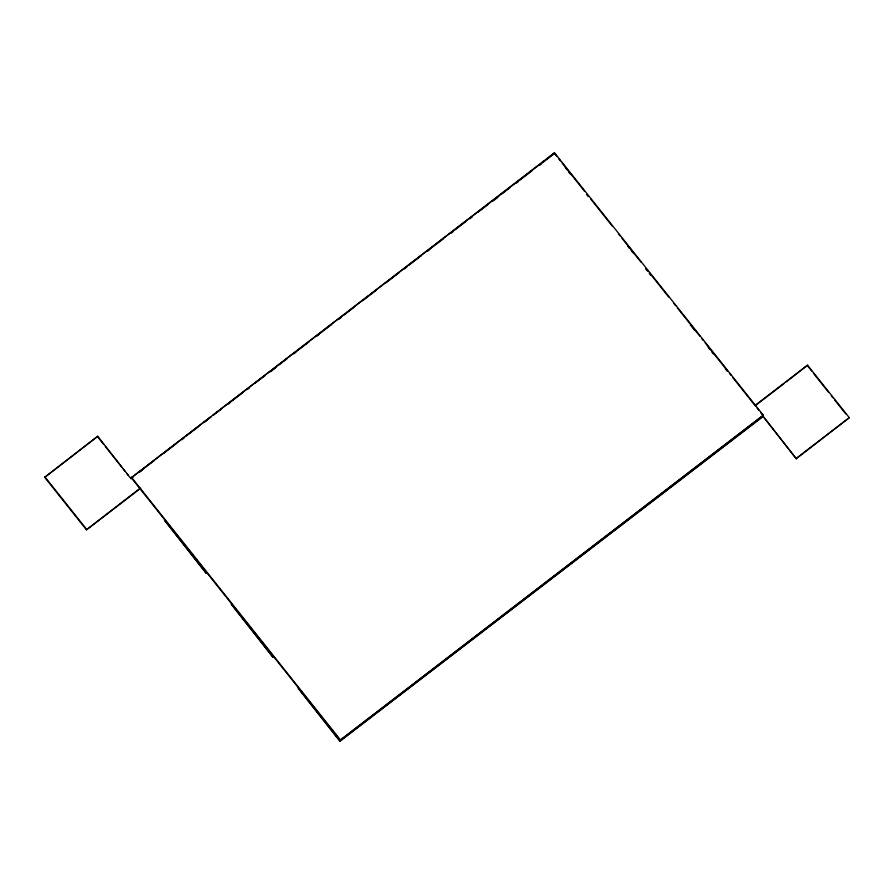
<?xml version="1.0" encoding="UTF-8"?>
<svg xmlns="http://www.w3.org/2000/svg" width="894" height="894" viewBox="0 0 894 894"><rect width="100%" height="100%" fill="white"/><g stroke="black" fill="none" stroke-linecap="round" stroke-linejoin="round"><path stroke-width="1.34" d="M140.76 488.18L86.461 529.818L44.7 477.329L97.737 436.272L130.993 478.759L133.206 477.061M44.7 477.329L97.737 436.272M86.461 529.818L139.799 488.526M131.295 477.765L554.492 152.773L763.308 415.241L340.122 740.232L131.295 477.765L145.7 466.724M339.966 740.735L298.205 688.235L339.821 741.227L763.007 416.235L796.263 458.723L763.007 416.235M340.122 740.232L763.308 415.241M546.58 159.21L554.492 152.773M786.329 381.816L807.539 365.177L849.3 417.666L796.263 458.723M147.912 465.025L211.029 416.604M213.253 414.905L321.773 331.652M323.986 329.953L345.028 313.816M347.252 312.118L368.283 295.981M370.507 294.282L433.624 245.861M435.847 244.163L544.368 160.909M140 471.462L154.405 460.421M163.256 453.627L176.554 443.435M186.522 435.791L198.703 426.449M208.66 418.805L210.883 417.096M213.096 415.397L220.852 409.452M231.926 400.959L243 392.466M255.181 383.124L265.149 375.48M274 368.686L276.224 366.987M278.436 365.288L287.298 358.483M297.255 350.839L309.447 341.497M320.521 333.004L331.596 324.511M339.34 318.566L341.553 316.867M343.777 315.169L353.733 307.514M362.595 300.719L375.882 290.528M385.85 282.884L399.149 272.692M409.106 265.049L421.297 255.695M431.254 248.051L443.446 238.709M454.521 230.216L465.595 221.723M477.776 212.381L487.744 204.737M496.595 197.932L498.818 196.233M501.031 194.534L509.893 187.74M519.85 180.096L532.031 170.754M543.105 162.261L554.179 153.768M139.855 471.965L142.068 470.266M181.929 439.68L184.153 437.982M205.195 421.845L207.408 420.146M228.451 404.01L230.663 402.311M247.269 389.56L249.482 387.862M270.524 371.725L274.961 368.328M293.78 353.89L296.003 352.191M317.046 336.043L319.259 334.345M339.195 319.057L341.407 317.359M404.524 268.938L406.748 267.239M427.779 251.102L430.003 249.404M451.045 233.256L453.258 231.557M469.864 218.818L472.077 217.119M493.119 200.982L497.556 197.585M516.374 183.147L518.598 181.448M539.641 165.301L541.853 163.602M755.464 405.116L807.539 365.177M755.307 405.608L784.116 383.515M339.821 741.227L762.85 416.727M796.42 458.231L849.3 417.666M807.383 365.668L811.64 371.021M813.35 373.167L828.693 392.455M831.252 395.662L832.951 397.808M834.661 399.953L845.735 413.877M554.336 153.265L556.94 156.528M558.672 158.707L560.404 160.886M562.136 163.066L584.665 191.383M590.733 199.004L612.39 226.238M618.458 233.859L620.19 236.038M621.922 238.217L640.987 262.177M646.183 268.714L647.915 270.893M649.647 273.061L668.712 297.031M673.908 303.558L675.64 305.737M677.384 307.916L699.913 336.233M701.645 338.413L703.377 340.592M705.109 342.771L727.638 371.088M729.37 373.267L731.102 375.435M732.834 377.614L755.363 405.932M757.095 408.111L758.827 410.29M760.559 412.469L763.163 415.732M565.265 167.692L566.975 169.838M568.673 171.972L570.383 174.118M586.576 194.467L588.274 196.613M627.823 246.319L629.532 248.465M631.231 250.611L632.941 252.756M645.725 268.826L647.435 270.96M649.133 273.106L650.843 275.251M690.391 324.958L694.649 330.311M708.283 347.453L709.992 349.599M711.702 351.744L713.401 353.879M725.336 368.887L727.034 371.021M131.452 477.273L340.279 739.74M97.58 436.764L103.581 444.307M105.291 446.452L121.573 466.914M123.283 469.071L124.992 471.227M126.713 473.373L128.423 475.53M44.856 476.826L86.617 529.326M164.552 520.263L206.168 573.244L164.552 520.263M231.378 604.255L272.994 657.235L231.378 604.255"/></g></svg>
